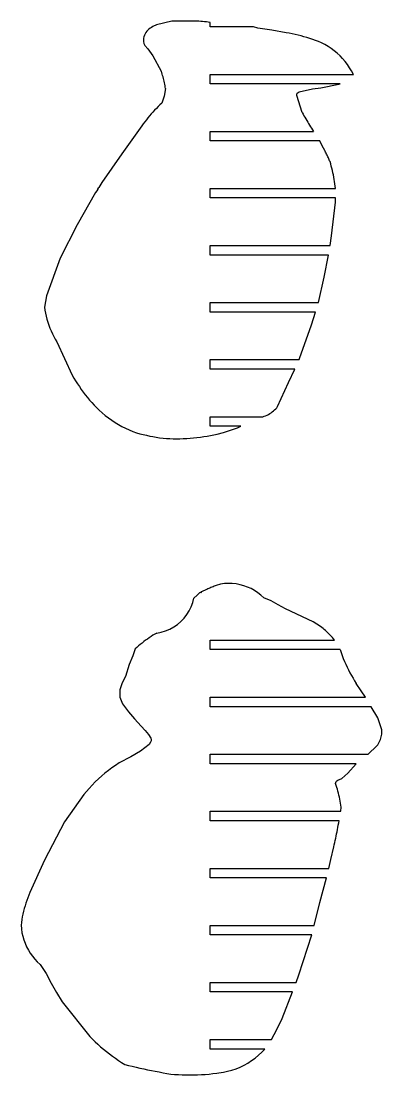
# Model space of a CAD drawing. Extents: x -170 to 170, y -270 to 270.
# Drawn here: x -79.57 to -65.34, y -46.19 to -4.63 of the extents above; entities that cross this region are included whole.
import ezdxf

# ---------------------------------------------------------------- set-up
doc = ezdxf.new("R2010")
doc.units = 0
doc.header["$MEASUREMENT"] = 0
doc.layers.get('0').update_dxf_attribs({"linetype": 'CONTINUOUS'})

msp = doc.modelspace()

# ---------------------------------------------------------------- linework, layer by layer
for p, q in [((-74.528, -4.947), (-74.573, -4.989)), ((-74.479, -4.911), (-74.528, -4.947)), ((-74.426, -4.879), (-74.479, -4.911)), ((-74.371, -4.852), (-74.426, -4.879)), ((-74.23, -4.779), (-74.371, -4.852)), ((-73.629, -4.632), (-74.23, -4.779)), ((-73.009, -4.638), (-73.629, -4.632)), ((-72.934, -4.635), (-73.009, -4.638)), ((-72.859, -4.633), (-72.934, -4.635)), ((-72.784, -4.632), (-72.859, -4.633)), ((-72.709, -4.633), (-72.784, -4.632)), ((-72.634, -4.635), (-72.709, -4.633)), ((-72.56, -4.638), (-72.634, -4.635)), ((-72.485, -4.643), (-72.56, -4.638)), ((-72.41, -4.649), (-72.485, -4.643)), ((-72.336, -4.657), (-72.41, -4.649)), ((-72.261, -4.665), (-72.336, -4.657)), ((-72.187, -4.675), (-72.261, -4.665)), ((-72.113, -4.687), (-72.187, -4.675)), ((-72.113, -4.858), (-72.113, -4.687)), ((-70.409, -4.858), (-72.113, -4.858)), ((-70.227, -4.907), (-70.409, -4.858)), ((-69.677, -4.985), (-70.227, -4.907)), ((-69.119, -5.091), (-69.677, -4.985)), ((-74.744, -5.373), (-74.745, -5.434)), ((-74.737, -5.312), (-74.744, -5.373)), ((-74.724, -5.252), (-74.737, -5.312)), ((-74.704, -5.194), (-74.724, -5.252)), ((-74.679, -5.138), (-74.704, -5.194)), ((-74.649, -5.085), (-74.679, -5.138)), ((-74.613, -5.035), (-74.649, -5.085)), ((-74.573, -4.989), (-74.613, -5.035)), ((-69, -5.112), (-69.119, -5.091)), ((-68.882, -5.136), (-69, -5.112)), ((-68.764, -5.161), (-68.882, -5.136)), ((-68.646, -5.189), (-68.764, -5.161)), ((-68.529, -5.218), (-68.646, -5.189)), ((-68.413, -5.25), (-68.529, -5.218)), ((-68.297, -5.284), (-68.413, -5.25)), ((-68.182, -5.32), (-68.297, -5.284)), ((-68.067, -5.358), (-68.182, -5.32)), ((-67.953, -5.399), (-68.067, -5.358)), ((-67.84, -5.441), (-67.953, -5.399)), ((-74.745, -5.434), (-74.727, -5.52)), ((-74.727, -5.52), (-74.686, -5.594)), ((-74.686, -5.594), (-74.576, -5.728)), ((-74.576, -5.728), (-74.37, -6.005)), ((-67.728, -5.485), (-67.84, -5.441)), ((-67.594, -5.555), (-67.728, -5.485)), ((-67.464, -5.631), (-67.594, -5.555)), ((-67.339, -5.714), (-67.464, -5.631)), ((-67.218, -5.804), (-67.339, -5.714)), ((-67.102, -5.901), (-67.218, -5.804)), ((-74.37, -6.005), (-74.041, -6.608)), ((-66.992, -6.004), (-67.102, -5.901)), ((-66.888, -6.112), (-66.992, -6.004)), ((-66.789, -6.227), (-66.888, -6.112)), ((-66.698, -6.346), (-66.789, -6.227)), ((-74.022, -6.664), (-74.041, -6.608)), ((-66.613, -6.471), (-66.698, -6.346)), ((-66.534, -6.6), (-66.613, -6.471)), ((-66.464, -6.733), (-66.534, -6.6)), ((-74.004, -6.721), (-74.022, -6.664)), ((-73.987, -6.777), (-74.004, -6.721)), ((-73.97, -6.834), (-73.987, -6.777)), ((-73.955, -6.891), (-73.97, -6.834)), ((-73.941, -6.948), (-73.955, -6.891)), ((-73.927, -7.006), (-73.941, -6.948)), ((-73.915, -7.064), (-73.927, -7.006)), ((-73.903, -7.122), (-73.915, -7.064)), ((-72.113, -7.108), (-72.113, -6.733)), ((-72.113, -6.733), (-66.464, -6.733)), ((-73.875, -7.296), (-73.931, -7.589)), ((-73.893, -7.18), (-73.903, -7.122)), ((-73.883, -7.238), (-73.893, -7.18)), ((-73.875, -7.296), (-73.883, -7.238)), ((-66.985, -7.108), (-72.113, -7.108)), ((-68.693, -7.518), (-68.676, -7.477)), ((-68.676, -7.477), (-68.644, -7.445)), ((-68.644, -7.445), (-68.603, -7.426)), ((-68.603, -7.426), (-68.426, -7.386)), ((-68.426, -7.386), (-68.246, -7.341)), ((-68.246, -7.341), (-68.072, -7.306)), ((-68.072, -7.306), (-67.742, -7.268)), ((-67.742, -7.268), (-67.032, -7.124)), ((-67.032, -7.124), (-66.985, -7.108)), ((-74.021, -7.871), (-74.094, -7.938)), ((-73.931, -7.589), (-74.021, -7.871)), ((-68.695, -7.565), (-68.693, -7.518)), ((-68.482, -8.235), (-68.695, -7.565)), ((-74.439, -8.294), (-74.504, -8.37)), ((-74.373, -8.22), (-74.439, -8.294)), ((-74.305, -8.148), (-74.373, -8.22)), ((-74.236, -8.077), (-74.305, -8.148)), ((-74.166, -8.007), (-74.236, -8.077)), ((-74.094, -7.938), (-74.166, -8.007)), ((-68.482, -8.235), (-68.447, -8.299)), ((-68.447, -8.299), (-68.412, -8.363)), ((-74.749, -8.682), (-74.806, -8.763)), ((-74.69, -8.602), (-74.749, -8.682)), ((-74.629, -8.524), (-74.69, -8.602)), ((-74.567, -8.446), (-74.629, -8.524)), ((-74.504, -8.37), (-74.567, -8.446)), ((-68.412, -8.363), (-68.376, -8.426)), ((-68.376, -8.426), (-68.34, -8.489)), ((-68.34, -8.489), (-68.304, -8.552)), ((-68.304, -8.552), (-68.267, -8.614)), ((-68.267, -8.614), (-68.229, -8.677)), ((-68.229, -8.677), (-68.191, -8.738)), ((-74.806, -8.763), (-75.601, -9.862)), ((-72.113, -9.358), (-72.113, -8.983)), ((-72.113, -8.983), (-68.033, -8.983)), ((-68.191, -8.738), (-68.152, -8.8)), ((-68.152, -8.8), (-68.113, -8.861)), ((-68.113, -8.861), (-68.073, -8.922)), ((-68.073, -8.922), (-68.033, -8.983)), ((-67.793, -9.358), (-72.113, -9.358)), ((-67.689, -9.547), (-67.793, -9.358)), ((-67.595, -9.73), (-67.689, -9.547)), ((-75.601, -9.862), (-76.381, -10.997)), ((-67.576, -9.767), (-67.595, -9.73)), ((-67.558, -9.803), (-67.576, -9.767)), ((-67.54, -9.84), (-67.558, -9.803)), ((-67.521, -9.877), (-67.54, -9.84)), ((-67.503, -9.914), (-67.521, -9.877)), ((-67.486, -9.951), (-67.503, -9.914)), ((-67.468, -9.988), (-67.486, -9.951)), ((-67.451, -10.026), (-67.468, -9.988)), ((-67.434, -10.063), (-67.451, -10.026)), ((-67.417, -10.1), (-67.434, -10.063)), ((-67.4, -10.138), (-67.417, -10.1)), ((-67.384, -10.176), (-67.4, -10.138)), ((-67.359, -10.262), (-67.384, -10.176)), ((-67.335, -10.349), (-67.359, -10.262)), ((-67.312, -10.436), (-67.335, -10.349)), ((-67.291, -10.523), (-67.312, -10.436)), ((-67.271, -10.611), (-67.291, -10.523)), ((-67.253, -10.699), (-67.271, -10.611)), ((-67.236, -10.787), (-67.253, -10.699)), ((-67.22, -10.876), (-67.236, -10.787)), ((-76.547, -11.26), (-76.506, -11.194)), ((-76.464, -11.128), (-76.506, -11.194)), ((-76.423, -11.062), (-76.464, -11.128)), ((-76.381, -10.997), (-76.423, -11.062)), ((-67.206, -10.965), (-67.22, -10.876)), ((-67.193, -11.054), (-67.206, -10.965)), ((-67.181, -11.143), (-67.193, -11.054)), ((-67.171, -11.233), (-67.181, -11.143)), ((-76.629, -11.393), (-77.359, -12.672)), ((-76.588, -11.326), (-76.629, -11.393)), ((-76.547, -11.26), (-76.588, -11.326)), ((-72.113, -11.608), (-72.113, -11.233)), ((-72.113, -11.233), (-67.171, -11.233)), ((-67.165, -11.608), (-72.113, -11.608)), ((-67.171, -11.777), (-67.165, -11.608)), ((-67.324, -13.095), (-67.171, -11.777)), ((-77.359, -12.672), (-78.025, -13.977)), ((-67.384, -13.483), (-67.324, -13.095)), ((-72.113, -13.858), (-72.113, -13.483)), ((-72.113, -13.483), (-67.384, -13.483)), ((-78.025, -13.977), (-78.569, -15.466)), ((-67.442, -13.858), (-72.113, -13.858)), ((-67.621, -14.736), (-67.442, -13.858)), ((-67.843, -15.733), (-67.621, -14.736)), ((-78.569, -15.466), (-78.648, -15.916)), ((-72.113, -16.108), (-72.113, -15.733)), ((-72.113, -15.733), (-67.843, -15.733)), ((-78.648, -15.916), (-78.629, -16.036)), ((-78.629, -16.036), (-78.607, -16.156)), ((-78.607, -16.156), (-78.58, -16.275)), ((-67.953, -16.108), (-72.113, -16.108)), ((-68.111, -16.61), (-67.953, -16.108)), ((-78.58, -16.275), (-78.55, -16.393)), ((-78.55, -16.393), (-78.515, -16.51)), ((-78.515, -16.51), (-78.476, -16.625)), ((-68.592, -17.945), (-68.111, -16.61)), ((-78.476, -16.625), (-78.433, -16.739)), ((-78.433, -16.739), (-78.386, -16.852)), ((-78.386, -16.852), (-78.336, -16.963)), ((-78.336, -16.963), (-78.281, -17.072)), ((-78.281, -17.072), (-78.223, -17.179)), ((-78.223, -17.179), (-78.161, -17.284)), ((-78.161, -17.284), (-77.554, -18.594)), ((-72.113, -18.358), (-72.113, -17.983)), ((-72.113, -17.983), (-68.609, -17.983)), ((-68.609, -17.983), (-68.592, -17.945)), ((-77.554, -18.594), (-77.488, -18.71)), ((-68.779, -18.358), (-72.113, -18.358)), ((-69.019, -18.889), (-68.779, -18.358)), ((-77.488, -18.71), (-77.419, -18.824)), ((-77.419, -18.824), (-77.347, -18.936)), ((-77.347, -18.936), (-77.273, -19.047)), ((-77.273, -19.047), (-77.197, -19.157)), ((-69.451, -19.831), (-69.019, -18.889)), ((-77.197, -19.157), (-77.118, -19.264)), ((-77.118, -19.264), (-77.037, -19.37)), ((-77.037, -19.37), (-76.954, -19.474)), ((-76.954, -19.474), (-76.868, -19.576)), ((-76.868, -19.576), (-76.78, -19.677)), ((-76.78, -19.677), (-76.691, -19.775)), ((-76.691, -19.775), (-76.599, -19.872)), ((-76.599, -19.872), (-76.486, -19.982)), ((-69.572, -19.966), (-69.529, -19.923)), ((-69.529, -19.923), (-69.489, -19.878)), ((-69.489, -19.878), (-69.451, -19.831)), ((-76.486, -19.982), (-76.369, -20.087)), ((-76.369, -20.087), (-76.249, -20.188)), ((-76.249, -20.188), (-76.124, -20.284)), ((-76.124, -20.284), (-75.996, -20.375)), ((-72.113, -20.608), (-72.113, -20.233)), ((-72.113, -20.233), (-70.04, -20.233)), ((-70.04, -20.233), (-69.982, -20.215)), ((-69.982, -20.215), (-69.925, -20.194)), ((-69.925, -20.194), (-69.87, -20.169)), ((-69.87, -20.169), (-69.816, -20.142)), ((-69.816, -20.142), (-69.763, -20.112)), ((-69.763, -20.112), (-69.712, -20.08)), ((-69.712, -20.08), (-69.664, -20.044)), ((-69.664, -20.044), (-69.617, -20.006)), ((-69.617, -20.006), (-69.572, -19.966)), ((-75.996, -20.375), (-75.865, -20.461)), ((-75.865, -20.461), (-75.73, -20.542)), ((-75.73, -20.542), (-75.592, -20.618)), ((-75.592, -20.618), (-75.452, -20.688)), ((-75.452, -20.688), (-75.309, -20.754)), ((-75.309, -20.754), (-75.163, -20.813)), ((-70.897, -20.608), (-72.113, -20.608)), ((-71.593, -20.859), (-71.039, -20.67)), ((-71.039, -20.67), (-70.897, -20.608)), ((-75.163, -20.813), (-75.016, -20.867)), ((-75.016, -20.867), (-74.888, -20.904)), ((-74.888, -20.904), (-74.759, -20.937)), ((-74.759, -20.937), (-74.629, -20.968)), ((-74.629, -20.968), (-74.499, -20.996)), ((-74.499, -20.996), (-74.368, -21.02)), ((-74.368, -21.02), (-74.237, -21.042)), ((-74.237, -21.042), (-74.105, -21.061)), ((-74.105, -21.061), (-73.973, -21.076)), ((-73.973, -21.076), (-73.84, -21.089)), ((-73.84, -21.089), (-73.708, -21.098)), ((-73.708, -21.098), (-73.575, -21.104)), ((-73.575, -21.104), (-73.442, -21.107)), ((-73.442, -21.107), (-73.307, -21.103)), ((-73.307, -21.103), (-73.172, -21.098)), ((-73.172, -21.098), (-73.037, -21.09)), ((-73.037, -21.09), (-72.902, -21.08)), ((-72.902, -21.08), (-72.767, -21.068)), ((-72.767, -21.068), (-72.633, -21.053)), ((-72.633, -21.053), (-72.499, -21.037)), ((-72.499, -21.037), (-72.365, -21.019)), ((-72.365, -21.019), (-72.231, -20.999)), ((-72.231, -20.999), (-72.098, -20.976)), ((-72.098, -20.976), (-71.965, -20.952)), ((-71.965, -20.952), (-71.833, -20.926)), ((-71.833, -20.926), (-71.593, -20.859)), ((-72.166, -27.008), (-72.207, -27.027)), ((-72.125, -26.99), (-72.166, -27.008)), ((-72.084, -26.972), (-72.125, -26.99)), ((-72.042, -26.954), (-72.084, -26.972)), ((-72.001, -26.937), (-72.042, -26.954)), ((-71.959, -26.92), (-72.001, -26.937)), ((-71.917, -26.903), (-71.959, -26.92)), ((-71.875, -26.887), (-71.917, -26.903)), ((-71.704, -26.834), (-71.875, -26.887)), ((-71.551, -26.815), (-71.704, -26.834)), ((-71.396, -26.807), (-71.551, -26.815)), ((-71.242, -26.812), (-71.396, -26.807)), ((-71.088, -26.829), (-71.242, -26.812)), ((-70.936, -26.858), (-71.088, -26.829)), ((-70.786, -26.899), (-70.936, -26.858)), ((-70.641, -26.951), (-70.786, -26.899)), ((-70.5, -27.015), (-70.641, -26.951)), ((-72.796, -27.559), (-72.751, -27.386)), ((-72.623, -27.271), (-72.751, -27.386)), ((-72.529, -27.183), (-72.623, -27.271)), ((-72.506, -27.165), (-72.529, -27.183)), ((-72.497, -27.163), (-72.506, -27.165)), ((-72.482, -27.19), (-72.497, -27.163)), ((-72.474, -27.163), (-72.482, -27.19)), ((-72.469, -27.153), (-72.474, -27.163)), ((-72.462, -27.146), (-72.469, -27.153)), ((-72.452, -27.139), (-72.462, -27.146)), ((-72.371, -27.103), (-72.452, -27.139)), ((-72.33, -27.084), (-72.371, -27.103)), ((-72.289, -27.064), (-72.33, -27.084)), ((-72.248, -27.045), (-72.289, -27.064)), ((-72.207, -27.027), (-72.248, -27.045)), ((-70.364, -27.09), (-70.5, -27.015)), ((-70.235, -27.175), (-70.364, -27.09)), ((-70.113, -27.271), (-70.235, -27.175)), ((-69.999, -27.375), (-70.113, -27.271)), ((-69.71, -27.497), (-69.999, -27.375)), ((-72.937, -27.888), (-72.858, -27.727)), ((-72.858, -27.727), (-72.796, -27.559)), ((-69.434, -27.648), (-69.71, -27.497)), ((-69.146, -27.817), (-69.434, -27.648)), ((-68.045, -28.321), (-69.146, -27.817)), ((-73.267, -28.31), (-73.143, -28.18)), ((-73.143, -28.18), (-73.032, -28.039)), ((-73.032, -28.039), (-72.937, -27.888)), ((-73.873, -28.681), (-73.708, -28.612)), ((-73.708, -28.612), (-73.551, -28.526)), ((-73.551, -28.526), (-73.403, -28.425)), ((-73.403, -28.425), (-73.267, -28.31)), ((-67.764, -28.51), (-68.045, -28.321)), ((-67.712, -28.549), (-67.764, -28.51)), ((-67.662, -28.589), (-67.712, -28.549)), ((-67.612, -28.63), (-67.662, -28.589)), ((-67.563, -28.672), (-67.612, -28.63)), ((-67.515, -28.715), (-67.563, -28.672)), ((-74.662, -29.052), (-74.732, -29.105)), ((-74.591, -29.001), (-74.662, -29.052)), ((-74.519, -28.951), (-74.591, -29.001)), ((-74.446, -28.903), (-74.519, -28.951)), ((-74.371, -28.856), (-74.446, -28.903)), ((-74.296, -28.811), (-74.371, -28.856)), ((-74.22, -28.767), (-74.296, -28.811)), ((-74.22, -28.767), (-74.045, -28.733)), ((-74.045, -28.733), (-73.873, -28.681)), ((-72.113, -29.045), (-67.208, -29.045)), ((-72.113, -29.42), (-72.113, -29.045)), ((-67.468, -28.76), (-67.515, -28.715)), ((-67.422, -28.805), (-67.468, -28.76)), ((-67.377, -28.851), (-67.422, -28.805)), ((-67.333, -28.898), (-67.377, -28.851)), ((-67.291, -28.946), (-67.333, -28.898)), ((-67.249, -28.995), (-67.291, -28.946)), ((-67.208, -29.045), (-67.249, -28.995)), ((-75.065, -29.39), (-75.159, -29.658)), ((-75.001, -29.33), (-75.065, -29.39)), ((-74.936, -29.272), (-75.001, -29.33)), ((-74.869, -29.215), (-74.936, -29.272)), ((-74.801, -29.159), (-74.869, -29.215)), ((-74.732, -29.105), (-74.801, -29.159)), ((-66.992, -29.42), (-72.113, -29.42)), ((-66.992, -29.42), (-66.951, -29.537)), ((-75.159, -29.658), (-75.308, -30.008)), ((-66.951, -29.537), (-66.907, -29.653)), ((-66.907, -29.653), (-66.861, -29.768)), ((-66.861, -29.768), (-66.813, -29.882)), ((-66.813, -29.882), (-66.763, -29.996)), ((-75.308, -30.008), (-75.455, -30.476)), ((-66.763, -29.996), (-66.71, -30.108)), ((-66.71, -30.108), (-66.655, -30.219)), ((-66.655, -30.219), (-66.599, -30.329)), ((-66.599, -30.329), (-66.539, -30.438)), ((-75.58, -30.735), (-75.672, -31.007)), ((-75.455, -30.476), (-75.58, -30.735)), ((-66.539, -30.438), (-66.478, -30.546)), ((-66.478, -30.546), (-66.415, -30.653)), ((-66.415, -30.653), (-66.349, -30.758)), ((-75.672, -31.007), (-75.672, -31.293)), ((-66.155, -31.039), (-66.349, -30.758)), ((-65.99, -31.295), (-66.155, -31.039)), ((-75.672, -31.293), (-75.566, -31.56)), ((-75.566, -31.56), (-75.336, -31.879)), ((-72.113, -31.67), (-72.113, -31.295)), ((-72.113, -31.295), (-65.99, -31.295)), ((-75.336, -31.879), (-75.102, -32.148)), ((-65.761, -31.67), (-72.113, -31.67)), ((-65.506, -32.105), (-65.761, -31.67)), ((-75.102, -32.148), (-74.832, -32.443)), ((-65.341, -32.579), (-65.506, -32.105)), ((-74.832, -32.443), (-74.683, -32.603)), ((-74.683, -32.603), (-74.545, -32.771)), ((-74.545, -32.771), (-74.453, -32.91)), ((-65.363, -32.86), (-65.352, -32.804)), ((-65.352, -32.804), (-65.344, -32.748)), ((-65.344, -32.748), (-65.339, -32.692)), ((-65.338, -32.635), (-65.341, -32.579)), ((-65.339, -32.692), (-65.338, -32.635)), ((-74.522, -33.156), (-74.86, -33.43)), ((-74.462, -33.065), (-74.522, -33.156)), ((-74.443, -33.011), (-74.462, -33.065)), ((-74.453, -32.91), (-74.441, -32.959)), ((-74.441, -32.959), (-74.443, -33.011)), ((-65.876, -33.545), (-65.535, -33.214)), ((-65.535, -33.214), (-65.501, -33.168)), ((-65.501, -33.168), (-65.47, -33.121)), ((-65.47, -33.121), (-65.442, -33.071)), ((-65.442, -33.071), (-65.418, -33.02)), ((-65.418, -33.02), (-65.396, -32.968)), ((-65.396, -32.968), (-65.378, -32.914)), ((-65.378, -32.914), (-65.363, -32.86)), ((-75.239, -33.645), (-75.394, -33.721)), ((-74.86, -33.43), (-75.239, -33.645)), ((-72.113, -33.92), (-72.113, -33.545)), ((-72.113, -33.545), (-65.876, -33.545)), ((-75.842, -33.983), (-75.985, -34.08)), ((-75.696, -33.89), (-75.842, -33.983)), ((-75.547, -33.803), (-75.696, -33.89)), ((-75.394, -33.721), (-75.547, -33.803)), ((-66.351, -33.92), (-72.113, -33.92)), ((-66.681, -34.289), (-66.351, -33.92)), ((-76.392, -34.401), (-76.521, -34.518)), ((-76.261, -34.29), (-76.392, -34.401)), ((-76.125, -34.182), (-76.261, -34.29)), ((-75.985, -34.08), (-76.125, -34.182)), ((-66.926, -34.504), (-66.681, -34.289)), ((-76.879, -34.892), (-77.101, -35.136)), ((-76.764, -34.763), (-76.879, -34.892)), ((-76.644, -34.638), (-76.764, -34.763)), ((-76.521, -34.518), (-76.644, -34.638)), ((-67.17, -34.699), (-67.158, -34.658)), ((-67.145, -34.775), (-67.17, -34.699)), ((-67.158, -34.658), (-67.138, -34.625)), ((-67.12, -34.851), (-67.145, -34.775)), ((-67.138, -34.625), (-67.111, -34.598)), ((-67.097, -34.928), (-67.12, -34.851)), ((-67.111, -34.598), (-67.074, -34.574)), ((-67.074, -34.574), (-66.926, -34.504)), ((-77.101, -35.136), (-77.861, -36.214)), ((-67.075, -35.005), (-67.097, -34.928)), ((-67.055, -35.083), (-67.075, -35.005)), ((-67.036, -35.16), (-67.055, -35.083)), ((-67.018, -35.239), (-67.036, -35.16)), ((-67.002, -35.317), (-67.018, -35.239)), ((-66.988, -35.396), (-67.002, -35.317)), ((-66.974, -35.475), (-66.988, -35.396)), ((-66.963, -35.554), (-66.974, -35.475)), ((-66.965, -35.795), (-66.952, -35.633)), ((-66.952, -35.633), (-66.963, -35.554)), ((-72.113, -36.17), (-72.113, -35.795)), ((-72.113, -35.795), (-66.965, -35.795)), ((-77.861, -36.214), (-78.648, -37.72)), ((-67.025, -36.17), (-72.113, -36.17)), ((-67.109, -36.6), (-67.091, -36.514)), ((-67.091, -36.514), (-67.075, -36.428)), ((-67.075, -36.428), (-67.058, -36.342)), ((-67.058, -36.342), (-67.041, -36.256)), ((-67.041, -36.256), (-67.025, -36.17)), ((-67.198, -37.028), (-67.179, -36.943)), ((-67.179, -36.943), (-67.161, -36.857)), ((-67.161, -36.857), (-67.144, -36.771)), ((-67.144, -36.771), (-67.126, -36.686)), ((-67.126, -36.686), (-67.109, -36.6)), ((-67.351, -37.699), (-67.235, -37.2)), ((-67.235, -37.2), (-67.216, -37.114)), ((-67.216, -37.114), (-67.198, -37.028)), ((-78.648, -37.72), (-79.222, -38.997)), ((-67.435, -38.045), (-67.351, -37.699)), ((-72.113, -38.42), (-72.113, -38.045)), ((-72.113, -38.045), (-67.435, -38.045)), ((-67.528, -38.42), (-72.113, -38.42)), ((-67.787, -39.391), (-67.528, -38.42)), ((-79.222, -38.997), (-79.266, -39.1)), ((-79.383, -39.416), (-79.416, -39.523)), ((-79.346, -39.309), (-79.383, -39.416)), ((-79.307, -39.204), (-79.346, -39.309)), ((-79.266, -39.1), (-79.307, -39.204)), ((-68.009, -40.295), (-67.787, -39.391)), ((-79.499, -39.849), (-79.522, -39.959)), ((-79.474, -39.739), (-79.499, -39.849)), ((-79.447, -39.631), (-79.474, -39.739)), ((-79.416, -39.523), (-79.447, -39.631)), ((-79.557, -40.18), (-79.571, -40.291)), ((-79.571, -40.291), (-79.558, -40.437)), ((-79.541, -40.069), (-79.557, -40.18)), ((-79.522, -39.959), (-79.541, -40.069)), ((-72.113, -40.67), (-72.113, -40.295)), ((-72.113, -40.295), (-68.009, -40.295)), ((-79.558, -40.437), (-79.535, -40.582)), ((-79.535, -40.582), (-79.502, -40.725)), ((-79.502, -40.725), (-79.461, -40.865)), ((-68.101, -40.67), (-72.113, -40.67)), ((-68.613, -42.244), (-68.101, -40.67)), ((-79.461, -40.865), (-79.41, -41.002)), ((-79.41, -41.002), (-79.351, -41.136)), ((-79.351, -41.136), (-79.283, -41.266)), ((-79.283, -41.266), (-79.206, -41.391)), ((-79.206, -41.391), (-79.122, -41.51)), ((-79.122, -41.51), (-79.03, -41.624)), ((-79.03, -41.624), (-78.93, -41.732)), ((-78.93, -41.732), (-78.824, -41.832)), ((-78.824, -41.832), (-78.587, -42.192)), ((-78.587, -42.192), (-78.379, -42.568)), ((-68.722, -42.545), (-68.613, -42.244)), ((-78.379, -42.568), (-78.169, -42.944)), ((-72.113, -42.92), (-72.113, -42.545)), ((-72.113, -42.545), (-68.722, -42.545)), ((-78.169, -42.944), (-77.95, -43.315)), ((-68.87, -42.92), (-72.113, -42.92)), ((-69.275, -43.961), (-68.87, -42.92)), ((-77.95, -43.315), (-76.864, -44.679)), ((-69.482, -44.403), (-69.275, -43.961)), ((-69.694, -44.795), (-69.482, -44.403)), ((-76.864, -44.679), (-76.759, -44.782)), ((-76.759, -44.782), (-76.652, -44.883)), ((-76.652, -44.883), (-76.543, -44.982)), ((-72.113, -45.17), (-72.113, -44.795)), ((-72.113, -44.795), (-69.694, -44.795)), ((-76.543, -44.982), (-76.432, -45.079)), ((-76.432, -45.079), (-76.319, -45.174)), ((-76.319, -45.174), (-76.205, -45.267)), ((-76.205, -45.267), (-76.089, -45.358)), ((-69.958, -45.17), (-72.113, -45.17)), ((-70.203, -45.415), (-70.077, -45.296)), ((-70.077, -45.296), (-69.958, -45.17)), ((-76.089, -45.358), (-75.971, -45.447)), ((-75.971, -45.447), (-75.852, -45.533)), ((-75.852, -45.533), (-75.731, -45.617)), ((-75.731, -45.617), (-75.608, -45.699)), ((-75.608, -45.699), (-75.484, -45.779)), ((-70.623, -45.722), (-70.477, -45.629)), ((-70.477, -45.629), (-70.337, -45.526)), ((-70.337, -45.526), (-70.203, -45.415)), ((-75.484, -45.779), (-75.334, -45.816)), ((-75.334, -45.816), (-75.184, -45.853)), ((-75.184, -45.853), (-75.033, -45.888)), ((-75.033, -45.888), (-74.882, -45.922)), ((-74.882, -45.922), (-74.731, -45.955)), ((-74.731, -45.955), (-74.58, -45.987)), ((-74.58, -45.987), (-74.428, -46.018)), ((-74.428, -46.018), (-74.277, -46.048)), ((-74.277, -46.048), (-74.125, -46.076)), ((-74.125, -46.076), (-73.972, -46.104)), ((-73.972, -46.104), (-73.82, -46.131)), ((-73.82, -46.131), (-73.667, -46.156)), ((-72.003, -46.142), (-71.852, -46.123)), ((-71.852, -46.123), (-71.765, -46.107)), ((-71.765, -46.107), (-71.593, -46.083)), ((-71.593, -46.083), (-71.423, -46.048)), ((-71.423, -46.048), (-71.256, -46.003)), ((-71.256, -46.003), (-71.091, -45.947)), ((-71.091, -45.947), (-70.931, -45.882)), ((-70.931, -45.882), (-70.774, -45.807)), ((-70.774, -45.807), (-70.623, -45.722)), ((-73.667, -46.156), (-73.516, -46.169)), ((-73.516, -46.169), (-73.365, -46.179)), ((-73.365, -46.179), (-73.214, -46.186)), ((-73.214, -46.186), (-73.062, -46.19)), ((-73.062, -46.19), (-72.91, -46.192)), ((-72.91, -46.192), (-72.759, -46.191)), ((-72.759, -46.191), (-72.607, -46.187)), ((-72.607, -46.187), (-72.456, -46.18)), ((-72.456, -46.18), (-72.305, -46.17)), ((-72.305, -46.17), (-72.154, -46.157)), ((-72.154, -46.157), (-72.003, -46.142))]:
    msp.add_line(p, q)

doc.saveas('drawing.dxf')
